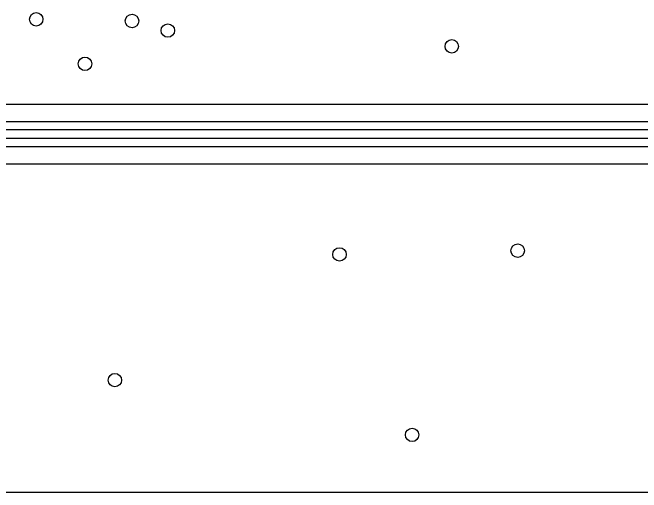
# Model space of a CAD drawing. Extents: x 103 to 213, y -152 to -90.
# Drawn here: x 145.71 to 164.41, y -152.44 to -138.17 of the extents above; entities that cross this region are included whole.
import ezdxf

# ---------------------------------------------------------------- set-up
doc = ezdxf.new("R2010")
doc.units = 0
doc.layers.add('BLACK', color=7, linetype='CONTINUOUS')

msp = doc.modelspace()

# ---------------------------------------------------------------- linework, layer by layer
at = {"layer": 'BLACK', "linetype": 'CONTINUOUS'}
for p, q in [((165.502, -140.897), (140.025, -140.897)), ((139.762, -141.405), (165.765, -141.405)), ((165.81, -141.655), (139.716, -141.655)), ((139.716, -141.905), (165.972, -141.905)), ((166.017, -142.155), (139.762, -142.155)), ((140.025, -142.663), (165.986, -142.663)), ((210.484, -152.442), (105.534, -152.442))]:
    msp.add_line(p, q, dxfattribs=at)
at = {"layer": 'BLACK'}
for centre in [(146.41, -138.365), (149.26, -138.415), (150.325, -138.7), (158.77, -139.17), (147.86, -139.69), (160.73, -145.25), (155.43, -145.36), (148.75, -149.1), (157.59, -150.73)]:
    msp.add_circle(centre, 0.2, dxfattribs=at)

doc.saveas('drawing.dxf')
